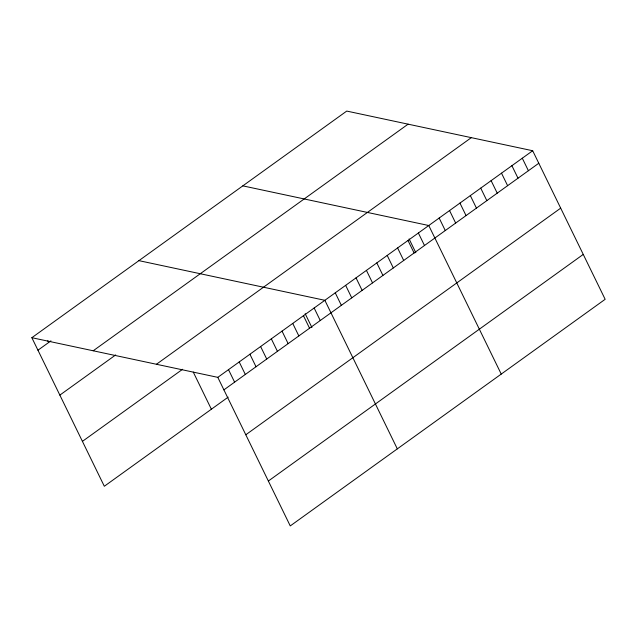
<?xml version="1.0" encoding="UTF-8"?>
<svg xmlns="http://www.w3.org/2000/svg" width="637" height="637" viewBox="0 0 637 637"><rect width="100%" height="100%" fill="white"/><g stroke="black" fill="none" stroke-linecap="round" stroke-linejoin="round"><path stroke-width="0.96" d="M31.85 337.698L346.743 111.077L532.683 150.738L605.15 299.302L290.257 525.923L217.798 377.351L31.85 337.698L104.317 486.262L228.165 397.138M37.957 350.207L50.952 340.851M93.209 350.78L408.102 124.167M59.854 395.107L115.679 354.928M156.431 364.268L471.324 137.648M82.412 441.369L182.596 369.269M217.798 377.351L532.683 150.738M223.898 389.868L538.791 163.247M245.802 434.768L560.687 208.148M268.36 481.023L583.253 254.41M242.824 185.861L428.773 225.522L501.239 374.086M138.914 260.644L324.862 300.306L397.321 448.87M522.292 158.215L528.399 170.724M511.901 165.692L518.008 178.209M501.51 173.168L507.617 185.685M491.119 180.645L497.226 193.162M480.728 188.13L486.835 200.639M470.337 195.607L476.444 208.116M459.946 203.084L466.053 215.601M449.555 210.56L455.662 223.077M439.164 218.037L445.271 230.554M418.382 232.999L424.489 245.508M409.097 238.923L415.834 252.738M407.991 240.475L414.098 252.993M397.599 247.952L403.707 260.469M387.208 255.429L393.308 267.946M376.817 262.914L382.917 275.423M366.426 270.391L372.526 282.9M356.035 277.867L362.135 290.384M345.644 285.344L351.743 297.861M335.253 292.821L341.352 305.338M314.152 308.005L320.26 320.522M305.179 313.707L311.923 327.522M303.451 315.713L309.55 328.23M292.741 323.421L298.841 335.93M282.032 331.121L288.139 343.638M271.33 338.828L277.429 351.345M260.621 346.536L266.728 359.045M249.919 354.236L256.018 366.753M239.209 361.943L245.317 374.46M228.5 369.651L234.607 382.16M193.266 372.088L211.373 409.217M47.791 340.715L48.659 342.507"/></g></svg>
